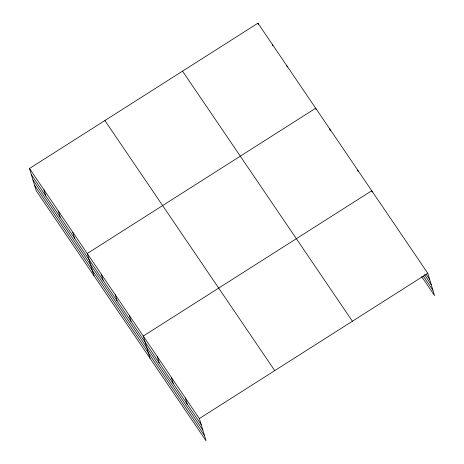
<?xml version="1.0" encoding="UTF-8"?>
<svg xmlns="http://www.w3.org/2000/svg" width="464" height="464" viewBox="0 0 464 464"><rect width="100%" height="100%" fill="white"/><g stroke="black" fill="none" stroke-linecap="round" stroke-linejoin="round"><path stroke-width="0.7" d="M29.493 168.484L199.352 418.563L206.062 440.8L36.204 190.721L29.493 168.484L257.938 23.2L427.796 273.279L434.507 295.516L421.695 276.654M199.352 418.563L427.796 273.279M426.045 274.108L429.647 279.415M424.444 274.705L431.253 284.728M423.296 276.057L432.906 290.203M182.549 71.143L352.408 321.227M104.876 120.541L274.74 370.62M31.343 174.615L201.202 424.699M32.95 179.928L202.809 430.012M34.603 185.403L204.462 435.487M372.151 192.119L371.739 190.756L143.295 336.04L150.011 358.272M357.727 170.12L358.138 171.483M329.701 128.859L330.316 130.906M316.1 109.591L315.688 108.228L87.244 253.512L93.96 275.749M286.81 65.714L287.222 67.077M272.374 44.457L272.786 45.82M257.938 23.2L258.349 24.563M185.339 397.932L187.189 404.063M171.326 377.302L173.176 383.432M157.313 356.671L159.164 362.802M129.282 315.404L131.138 321.54M115.269 294.773L117.119 300.904M101.256 274.143L103.107 280.273M72.807 232.255L74.658 238.386M58.365 210.998L60.221 217.129M43.929 189.741L45.779 195.872"/></g></svg>
